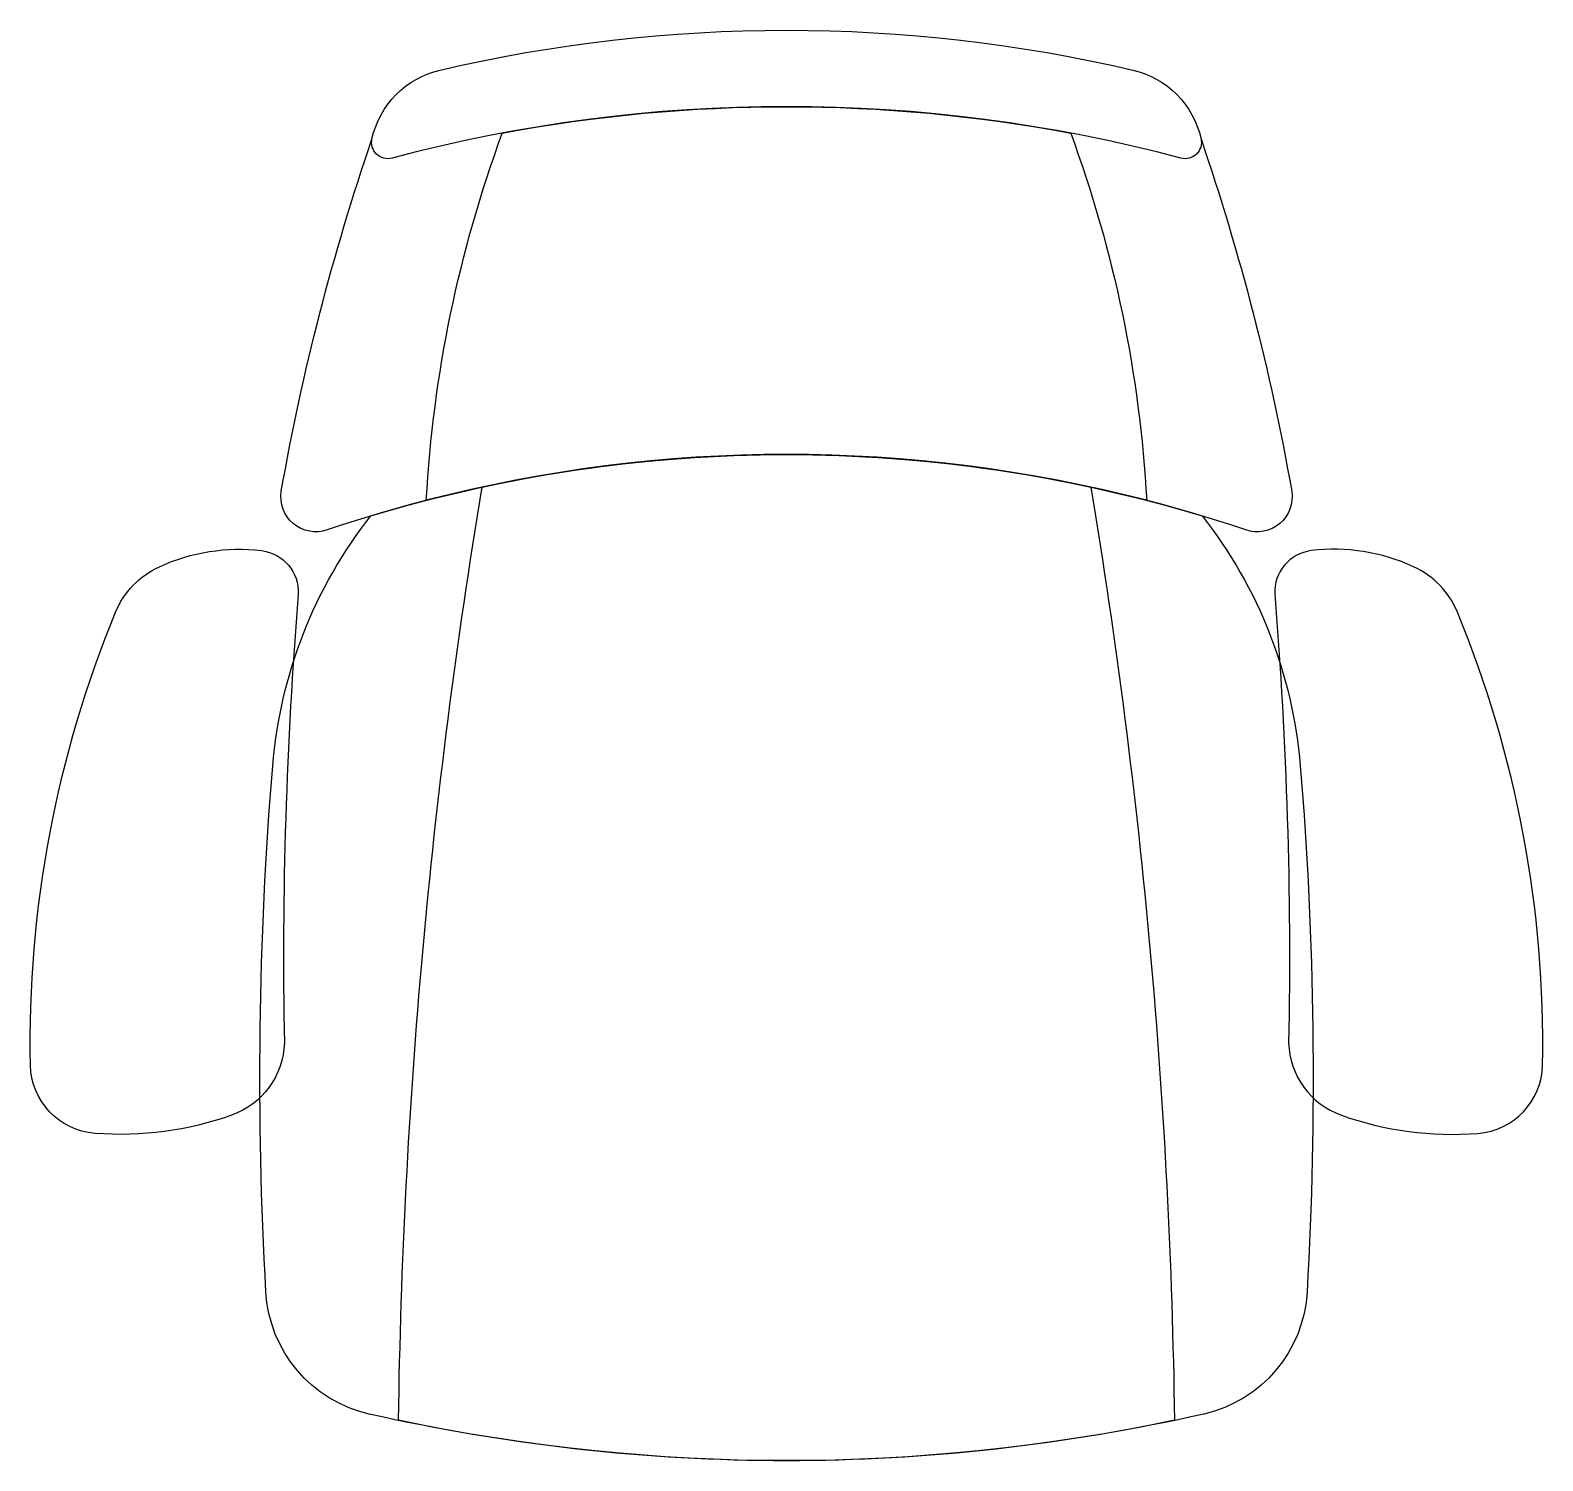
# Model space of a CAD drawing. Header units: millimetres. Extents: x -324 to 324, y -307 to 307.
import ezdxf

# ---------------------------------------------------------------- set-up
doc = ezdxf.new("R2010")
doc.units = ezdxf.units.MM
doc.header["$LTSCALE"] = 0.001

msp = doc.modelspace()

# ---------------------------------------------------------------- linework, layer by layer
for points in [[(-197, 92.49, -0.567761), (-216.7, 109.09, -0.038595), (-177.8, 260.29, -0.288171), (-148.6, 289.79, -0.114898), (148.6, 289.79, -0.288171), (177.8, 260.29, -0.038595), (216.7, 109.09, -0.567761), (197, 92.49, 0.164102), (-197, 92.49)], [(-169.2, 251.99, -0.561379), (-177.8, 260.29, -0.288171), (-148.6, 289.79, -0.114898), (148.6, 289.79, -0.288171), (177.8, 260.29, -0.561379), (169.2, 251.99, 0.130688), (-169.2, 251.99)], [(-154.5, 105.19, -0.074461), (-121.9, 262.69, -0.09338), (121.9, 262.69, -0.074461), (154.5, 105.19, 0.127357), (-154.5, 105.19)], [(-179, -286.81, -0.334655), (-223.3, -234.41, -0.034623), (-220.4, -8.71, -0.147077), (-178.3, 98.49, -0.147789), (178.3, 98.49, -0.147077), (220.4, -8.71, -0.034623), (223.3, -234.41, -0.334655), (179, -286.81, -0.112061), (-179, -286.81)], [(-166.4, -289.51, -0.037859), (-130.5, 110.89, -0.10707), (130.5, 110.89, -0.037859), (166.4, -289.51, -0.103994), (-166.4, -289.51)], [(-287.8, 57.19, -0.189597), (-269, 76.69, -0.139303), (-225.1, 83.59, -0.389292), (-209.4, 64.99, 0.025009), (-215.4, -127.51, -0.309812), (-238, -158.61, -0.105005), (-296.6, -166.41, -0.386097), (-324.3, -137.11, -0.102793), (-287.8, 57.19)], [(287.8, 57.19, 0.189597), (269, 76.69, 0.139303), (225.1, 83.59, 0.389292), (209.4, 64.99, -0.025009), (215.4, -127.51, 0.309812), (238, -158.61, 0.105005), (296.6, -166.41, 0.386097), (324.3, -137.11, 0.102793), (287.8, 57.19)]]:
    msp.add_lwpolyline(points, format="xyb")

doc.saveas('drawing.dxf')
